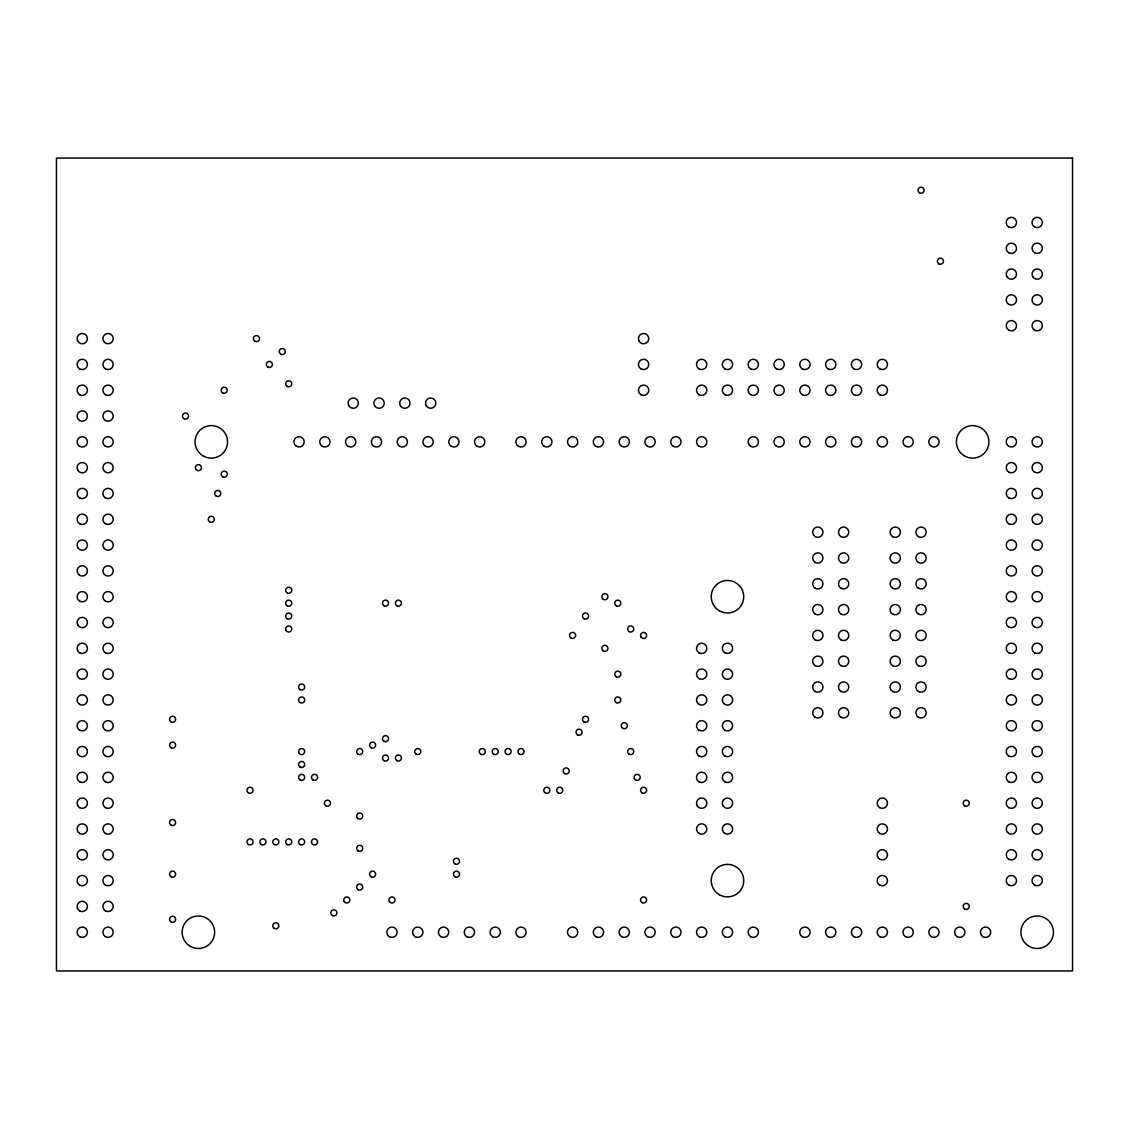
<?xml version="1.0" encoding="UTF-8"?>
<svg xmlns="http://www.w3.org/2000/svg" width="1129" height="1129" viewBox="0 0 1129 1129"><rect width="100%" height="100%" fill="white"/><g stroke="black" fill="none" stroke-linecap="round" stroke-linejoin="round"><path stroke-width="1.5" d="M1072.55 158.06L56.45 158.06L56.45 970.94L1072.55 970.94L1072.55 158.06M203.178 455.933A16.258 16.258 0 0 0 227.564 441.862A16.258 16.258 0 0 0 203.178 427.778A16.258 16.258 0 0 0 203.178 455.933M190.265 946.3A16.258 16.258 0 0 0 214.651 932.229A16.258 16.258 0 0 0 190.265 918.145A16.258 16.258 0 0 0 190.265 946.3M719.356 610.789A16.258 16.258 0 0 0 743.743 596.705A16.258 16.258 0 0 0 719.356 582.635A16.258 16.258 0 0 0 719.356 610.789M719.356 894.69A16.258 16.258 0 0 0 743.743 880.606A16.258 16.258 0 0 0 719.356 866.536A16.258 16.258 0 0 0 719.356 894.69M964.533 455.933A16.258 16.258 0 0 0 988.919 441.862A16.258 16.258 0 0 0 964.533 427.778A16.258 16.258 0 0 0 964.533 455.933M1029.055 946.3A16.258 16.258 0 0 0 1053.442 932.229A16.258 16.258 0 0 0 1029.055 918.145A16.258 16.258 0 0 0 1029.055 946.3M938.876 263.833A3.048 3.048 0 0 0 943.449 261.194A3.048 3.048 0 0 0 938.876 258.555A3.048 3.048 0 0 0 938.876 263.833M919.528 192.861A3.048 3.048 0 0 0 924.101 190.222A3.048 3.048 0 0 0 919.528 187.583A3.048 3.048 0 0 0 919.528 192.861M964.688 909.057A3.048 3.048 0 0 0 969.261 906.418A3.048 3.048 0 0 0 964.688 903.779A3.048 3.048 0 0 0 964.688 909.057M964.688 805.824A3.048 3.048 0 0 0 969.261 803.185A3.048 3.048 0 0 0 964.688 800.546A3.048 3.048 0 0 0 964.688 805.824M383.987 741.301A3.048 3.048 0 0 0 388.559 738.662A3.048 3.048 0 0 0 383.987 736.023A3.048 3.048 0 0 0 383.987 741.301M299.002 753.085A3.048 3.048 0 0 0 304.28 753.085A3.048 3.048 0 0 0 301.641 748.513A3.048 3.048 0 0 0 299.002 753.085M371.088 747.751A3.048 3.048 0 0 0 375.661 745.112A3.048 3.048 0 0 0 371.088 742.473A3.048 3.048 0 0 0 371.088 747.751M300.116 780.012A3.048 3.048 0 0 0 304.689 777.373A3.048 3.048 0 0 0 300.116 774.734A3.048 3.048 0 0 0 300.116 780.012M358.175 754.2A3.048 3.048 0 0 0 362.748 751.561A3.048 3.048 0 0 0 358.175 748.922A3.048 3.048 0 0 0 358.175 754.2M313.015 780.012A3.048 3.048 0 0 0 317.588 777.373A3.048 3.048 0 0 0 313.015 774.734A3.048 3.048 0 0 0 313.015 780.012M287.203 592.894A3.048 3.048 0 0 0 291.776 590.255A3.048 3.048 0 0 0 287.203 587.616A3.048 3.048 0 0 0 287.203 592.894M248.493 844.534A3.048 3.048 0 0 0 253.065 841.895A3.048 3.048 0 0 0 248.493 839.256A3.048 3.048 0 0 0 248.493 844.534M287.203 605.807A3.048 3.048 0 0 0 291.776 603.168A3.048 3.048 0 0 0 287.203 600.529A3.048 3.048 0 0 0 287.203 605.807M261.392 844.534A3.048 3.048 0 0 0 265.964 841.895A3.048 3.048 0 0 0 261.392 839.256A3.048 3.048 0 0 0 261.392 844.534M287.203 618.706A3.048 3.048 0 0 0 291.776 616.067A3.048 3.048 0 0 0 287.203 613.428A3.048 3.048 0 0 0 287.203 618.706M274.305 844.534A3.048 3.048 0 0 0 278.877 841.895A3.048 3.048 0 0 0 274.305 839.256A3.048 3.048 0 0 0 274.305 844.534M286.089 630.49A3.048 3.048 0 0 0 291.367 630.49A3.048 3.048 0 0 0 288.728 625.918A3.048 3.048 0 0 0 286.089 630.49M287.203 844.534A3.048 3.048 0 0 0 291.776 841.895A3.048 3.048 0 0 0 287.203 839.256A3.048 3.048 0 0 0 287.203 844.534M300.116 689.678A3.048 3.048 0 0 0 304.689 687.039A3.048 3.048 0 0 0 300.116 684.4A3.048 3.048 0 0 0 300.116 689.678M254.942 341.254A3.048 3.048 0 0 0 259.515 338.615A3.048 3.048 0 0 0 254.942 335.976A3.048 3.048 0 0 0 254.942 341.254M300.116 702.591A3.048 3.048 0 0 0 304.689 699.952A3.048 3.048 0 0 0 300.116 697.313A3.048 3.048 0 0 0 300.116 702.591M267.855 367.066A3.048 3.048 0 0 0 272.428 364.427A3.048 3.048 0 0 0 267.855 361.788A3.048 3.048 0 0 0 267.855 367.066M171.072 747.751A3.048 3.048 0 0 0 175.644 745.112A3.048 3.048 0 0 0 171.072 742.473A3.048 3.048 0 0 0 171.072 747.751M396.9 760.65A3.048 3.048 0 0 0 401.472 758.011A3.048 3.048 0 0 0 396.9 755.372A3.048 3.048 0 0 0 396.9 760.65M300.116 767.113A3.048 3.048 0 0 0 304.689 764.474A3.048 3.048 0 0 0 300.116 761.835A3.048 3.048 0 0 0 300.116 767.113M383.987 760.65A3.048 3.048 0 0 0 388.559 758.011A3.048 3.048 0 0 0 383.987 755.372A3.048 3.048 0 0 0 383.987 760.65M545.293 792.911A3.048 3.048 0 0 0 549.865 790.272A3.048 3.048 0 0 0 545.293 787.633A3.048 3.048 0 0 0 545.293 792.911M248.493 792.911A3.048 3.048 0 0 0 253.065 790.272A3.048 3.048 0 0 0 248.493 787.633A3.048 3.048 0 0 0 248.493 792.911M416.248 754.2A3.048 3.048 0 0 0 420.821 751.561A3.048 3.048 0 0 0 416.248 748.922A3.048 3.048 0 0 0 416.248 754.2M558.206 792.911A3.048 3.048 0 0 0 562.778 790.272A3.048 3.048 0 0 0 558.206 787.633A3.048 3.048 0 0 0 558.206 792.911M171.072 825.172A3.048 3.048 0 0 0 175.644 822.533A3.048 3.048 0 0 0 171.072 819.894A3.048 3.048 0 0 0 171.072 825.172M325.914 805.824A3.048 3.048 0 0 0 330.487 803.185A3.048 3.048 0 0 0 325.914 800.546A3.048 3.048 0 0 0 325.914 805.824M564.655 773.563A3.048 3.048 0 0 0 569.228 770.924A3.048 3.048 0 0 0 564.655 768.284A3.048 3.048 0 0 0 564.655 773.563M357.06 817.608A3.048 3.048 0 0 0 362.338 817.608A3.048 3.048 0 0 0 359.699 813.035A3.048 3.048 0 0 0 357.06 817.608M519.481 754.2A3.048 3.048 0 0 0 524.054 751.561A3.048 3.048 0 0 0 519.481 748.922A3.048 3.048 0 0 0 519.481 754.2M454.959 876.796A3.048 3.048 0 0 0 459.531 874.156A3.048 3.048 0 0 0 454.959 871.517A3.048 3.048 0 0 0 454.959 876.796M171.072 876.796A3.048 3.048 0 0 0 175.644 874.156A3.048 3.048 0 0 0 171.072 871.517A3.048 3.048 0 0 0 171.072 876.796M506.582 754.2A3.048 3.048 0 0 0 511.155 751.561A3.048 3.048 0 0 0 506.582 748.922A3.048 3.048 0 0 0 506.582 754.2M313.015 844.534A3.048 3.048 0 0 0 317.588 841.895A3.048 3.048 0 0 0 313.015 839.256A3.048 3.048 0 0 0 313.015 844.534M454.959 863.897A3.048 3.048 0 0 0 459.531 861.258A3.048 3.048 0 0 0 454.959 858.619A3.048 3.048 0 0 0 454.959 863.897M274.305 928.419A3.048 3.048 0 0 0 278.877 925.78A3.048 3.048 0 0 0 274.305 923.141A3.048 3.048 0 0 0 274.305 928.419M493.683 754.2A3.048 3.048 0 0 0 498.256 751.561A3.048 3.048 0 0 0 493.683 748.922A3.048 3.048 0 0 0 493.683 754.2M171.072 921.956A3.048 3.048 0 0 0 175.644 919.316A3.048 3.048 0 0 0 171.072 916.677A3.048 3.048 0 0 0 171.072 921.956M480.771 754.2A3.048 3.048 0 0 0 485.343 751.561A3.048 3.048 0 0 0 480.771 748.922A3.048 3.048 0 0 0 480.771 754.2M171.072 721.939A3.048 3.048 0 0 0 175.644 719.3A3.048 3.048 0 0 0 171.072 716.661A3.048 3.048 0 0 0 171.072 721.939M383.987 605.807A3.048 3.048 0 0 0 388.559 603.168A3.048 3.048 0 0 0 383.987 600.529A3.048 3.048 0 0 0 383.987 605.807M280.754 354.167A3.048 3.048 0 0 0 285.327 351.528A3.048 3.048 0 0 0 280.754 348.889A3.048 3.048 0 0 0 280.754 354.167M396.9 605.807A3.048 3.048 0 0 0 401.472 603.168A3.048 3.048 0 0 0 396.9 600.529A3.048 3.048 0 0 0 396.9 605.807M287.203 386.428A3.048 3.048 0 0 0 291.776 383.789A3.048 3.048 0 0 0 287.203 381.15A3.048 3.048 0 0 0 287.203 386.428M300.116 844.534A3.048 3.048 0 0 0 304.689 841.895A3.048 3.048 0 0 0 300.116 839.256A3.048 3.048 0 0 0 300.116 844.534M222.681 392.878A3.048 3.048 0 0 0 227.254 390.239A3.048 3.048 0 0 0 222.681 387.6A3.048 3.048 0 0 0 222.681 392.878M332.378 915.506A3.048 3.048 0 0 0 336.95 912.867A3.048 3.048 0 0 0 332.378 910.228A3.048 3.048 0 0 0 332.378 915.506M183.971 418.69A3.048 3.048 0 0 0 188.543 416.051A3.048 3.048 0 0 0 183.971 413.412A3.048 3.048 0 0 0 183.971 418.69M358.175 850.984A3.048 3.048 0 0 0 362.748 848.345A3.048 3.048 0 0 0 358.175 845.706A3.048 3.048 0 0 0 358.175 850.984M222.681 476.763A3.048 3.048 0 0 0 227.254 474.124A3.048 3.048 0 0 0 222.681 471.485A3.048 3.048 0 0 0 222.681 476.763M344.162 901.492A3.048 3.048 0 0 0 349.44 901.492A3.048 3.048 0 0 0 346.801 896.92A3.048 3.048 0 0 0 344.162 901.492M195.754 469.184A3.048 3.048 0 0 0 201.033 469.184A3.048 3.048 0 0 0 198.394 464.612A3.048 3.048 0 0 0 195.754 469.184M371.088 876.796A3.048 3.048 0 0 0 375.661 874.156A3.048 3.048 0 0 0 371.088 871.517A3.048 3.048 0 0 0 371.088 876.796M216.232 496.111A3.048 3.048 0 0 0 220.804 493.472A3.048 3.048 0 0 0 216.232 490.833A3.048 3.048 0 0 0 216.232 496.111M358.175 889.694A3.048 3.048 0 0 0 362.748 887.055A3.048 3.048 0 0 0 358.175 884.416A3.048 3.048 0 0 0 358.175 889.694M209.782 521.923A3.048 3.048 0 0 0 214.355 519.284A3.048 3.048 0 0 0 209.782 516.645A3.048 3.048 0 0 0 209.782 521.923M389.322 901.492A3.048 3.048 0 0 0 394.6 901.492A3.048 3.048 0 0 0 391.961 896.92A3.048 3.048 0 0 0 389.322 901.492M642.076 902.607A3.048 3.048 0 0 0 646.649 899.968A3.048 3.048 0 0 0 642.076 897.329A3.048 3.048 0 0 0 642.076 902.607M577.554 734.852A3.048 3.048 0 0 0 582.127 732.213A3.048 3.048 0 0 0 577.554 729.574A3.048 3.048 0 0 0 577.554 734.852M642.076 792.911A3.048 3.048 0 0 0 646.649 790.272A3.048 3.048 0 0 0 642.076 787.633A3.048 3.048 0 0 0 642.076 792.911M584.003 721.939A3.048 3.048 0 0 0 588.576 719.3A3.048 3.048 0 0 0 584.003 716.661A3.048 3.048 0 0 0 584.003 721.939M640.962 636.954A3.048 3.048 0 0 0 646.24 636.954A3.048 3.048 0 0 0 643.601 632.381A3.048 3.048 0 0 0 640.962 636.954M635.627 780.012A3.048 3.048 0 0 0 640.199 777.373A3.048 3.048 0 0 0 635.627 774.734A3.048 3.048 0 0 0 635.627 780.012M629.178 631.605A3.048 3.048 0 0 0 633.75 628.966A3.048 3.048 0 0 0 629.178 626.327A3.048 3.048 0 0 0 629.178 631.605M629.178 754.2A3.048 3.048 0 0 0 633.75 751.561A3.048 3.048 0 0 0 629.178 748.922A3.048 3.048 0 0 0 629.178 754.2M622.728 728.388A3.048 3.048 0 0 0 627.301 725.749A3.048 3.048 0 0 0 622.728 723.11A3.048 3.048 0 0 0 622.728 728.388M571.105 638.068A3.048 3.048 0 0 0 575.677 635.429A3.048 3.048 0 0 0 571.105 632.79A3.048 3.048 0 0 0 571.105 638.068M616.265 702.591A3.048 3.048 0 0 0 620.837 699.952A3.048 3.048 0 0 0 616.265 697.313A3.048 3.048 0 0 0 616.265 702.591M584.003 618.706A3.048 3.048 0 0 0 588.576 616.067A3.048 3.048 0 0 0 584.003 613.428A3.048 3.048 0 0 0 584.003 618.706M616.265 605.807A3.048 3.048 0 0 0 620.837 603.168A3.048 3.048 0 0 0 616.265 600.529A3.048 3.048 0 0 0 616.265 605.807M616.265 676.779A3.048 3.048 0 0 0 620.837 674.14A3.048 3.048 0 0 0 616.265 671.501A3.048 3.048 0 0 0 616.265 676.779M603.366 650.967A3.048 3.048 0 0 0 607.938 648.328A3.048 3.048 0 0 0 603.366 645.689A3.048 3.048 0 0 0 603.366 650.967M603.366 599.344A3.048 3.048 0 0 0 607.938 596.705A3.048 3.048 0 0 0 603.366 594.066A3.048 3.048 0 0 0 603.366 599.344M641.018 394.713A5.165 5.165 0 0 0 648.766 390.239A5.165 5.165 0 0 0 641.018 385.765A5.165 5.165 0 0 0 641.018 394.713M641.018 368.901A5.165 5.165 0 0 0 648.766 364.427A5.165 5.165 0 0 0 641.018 359.953A5.165 5.165 0 0 0 641.018 368.901M639.127 341.198A5.165 5.165 0 0 0 648.074 341.198A5.165 5.165 0 0 0 643.601 333.464A5.165 5.165 0 0 0 639.127 341.198M77.788 754.144A5.165 5.165 0 0 0 86.735 754.144A5.165 5.165 0 0 0 82.262 746.396A5.165 5.165 0 0 0 77.788 754.144M105.491 756.035A5.165 5.165 0 0 0 113.225 751.561A5.165 5.165 0 0 0 105.491 747.088A5.165 5.165 0 0 0 105.491 756.035M79.679 781.847A5.165 5.165 0 0 0 87.427 777.373A5.165 5.165 0 0 0 79.679 772.899A5.165 5.165 0 0 0 79.679 781.847M105.491 781.847A5.165 5.165 0 0 0 113.225 777.373A5.165 5.165 0 0 0 105.491 772.899A5.165 5.165 0 0 0 105.491 781.847M79.679 807.658A5.165 5.165 0 0 0 87.427 803.185A5.165 5.165 0 0 0 79.679 798.711A5.165 5.165 0 0 0 79.679 807.658M105.491 807.658A5.165 5.165 0 0 0 113.225 803.185A5.165 5.165 0 0 0 105.491 798.711A5.165 5.165 0 0 0 105.491 807.658M79.679 833.456A5.165 5.165 0 0 0 87.427 828.996A5.165 5.165 0 0 0 79.679 824.523A5.165 5.165 0 0 0 79.679 833.456M105.491 833.456A5.165 5.165 0 0 0 113.225 828.996A5.165 5.165 0 0 0 105.491 824.523A5.165 5.165 0 0 0 105.491 833.456M79.679 859.268A5.165 5.165 0 0 0 87.427 854.794A5.165 5.165 0 0 0 79.679 850.335A5.165 5.165 0 0 0 79.679 859.268M105.491 859.268A5.165 5.165 0 0 0 113.225 854.794A5.165 5.165 0 0 0 105.491 850.335A5.165 5.165 0 0 0 105.491 859.268M79.679 885.08A5.165 5.165 0 0 0 87.427 880.606A5.165 5.165 0 0 0 79.679 876.132A5.165 5.165 0 0 0 79.679 885.08M105.491 885.08A5.165 5.165 0 0 0 113.225 880.606A5.165 5.165 0 0 0 105.491 876.132A5.165 5.165 0 0 0 105.491 885.08M79.679 910.891A5.165 5.165 0 0 0 87.427 906.418A5.165 5.165 0 0 0 79.679 901.944A5.165 5.165 0 0 0 79.679 910.891M105.491 910.891A5.165 5.165 0 0 0 113.225 906.418A5.165 5.165 0 0 0 105.491 901.944A5.165 5.165 0 0 0 105.491 910.891M79.679 936.703A5.165 5.165 0 0 0 87.427 932.229A5.165 5.165 0 0 0 79.679 927.756A5.165 5.165 0 0 0 79.679 936.703M105.491 936.703A5.165 5.165 0 0 0 113.225 932.229A5.165 5.165 0 0 0 105.491 927.756A5.165 5.165 0 0 0 105.491 936.703M77.788 547.678A5.165 5.165 0 0 0 86.735 547.678A5.165 5.165 0 0 0 82.262 539.93A5.165 5.165 0 0 0 77.788 547.678M103.6 547.678A5.165 5.165 0 0 0 112.533 547.678A5.165 5.165 0 0 0 108.074 539.93A5.165 5.165 0 0 0 103.6 547.678M79.679 575.367A5.165 5.165 0 0 0 87.427 570.907A5.165 5.165 0 0 0 79.679 566.433A5.165 5.165 0 0 0 79.679 575.367M105.491 575.367A5.165 5.165 0 0 0 113.225 570.907A5.165 5.165 0 0 0 105.491 566.433A5.165 5.165 0 0 0 105.491 575.367M79.679 601.178A5.165 5.165 0 0 0 87.427 596.705A5.165 5.165 0 0 0 79.679 592.245A5.165 5.165 0 0 0 79.679 601.178M105.491 601.178A5.165 5.165 0 0 0 113.225 596.705A5.165 5.165 0 0 0 105.491 592.245A5.165 5.165 0 0 0 105.491 601.178M77.788 625.099A5.165 5.165 0 0 0 86.735 625.099A5.165 5.165 0 0 0 82.262 617.351A5.165 5.165 0 0 0 77.788 625.099M103.6 625.099A5.165 5.165 0 0 0 112.533 625.099A5.165 5.165 0 0 0 108.074 617.351A5.165 5.165 0 0 0 103.6 625.099M79.679 652.802A5.165 5.165 0 0 0 87.427 648.328A5.165 5.165 0 0 0 79.679 643.855A5.165 5.165 0 0 0 79.679 652.802M105.491 652.802A5.165 5.165 0 0 0 113.225 648.328A5.165 5.165 0 0 0 105.491 643.855A5.165 5.165 0 0 0 105.491 652.802M79.679 678.614A5.165 5.165 0 0 0 87.427 674.14A5.165 5.165 0 0 0 79.679 669.666A5.165 5.165 0 0 0 79.679 678.614M105.491 678.614A5.165 5.165 0 0 0 113.225 674.14A5.165 5.165 0 0 0 105.491 669.666A5.165 5.165 0 0 0 105.491 678.614M79.679 704.411A5.165 5.165 0 0 0 87.427 699.952A5.165 5.165 0 0 0 79.679 695.478A5.165 5.165 0 0 0 79.679 704.411M105.491 704.411A5.165 5.165 0 0 0 113.225 699.952A5.165 5.165 0 0 0 105.491 695.478A5.165 5.165 0 0 0 105.491 704.411M79.679 730.223A5.165 5.165 0 0 0 87.427 725.749A5.165 5.165 0 0 0 79.679 721.29A5.165 5.165 0 0 0 79.679 730.223M105.491 730.223A5.165 5.165 0 0 0 113.225 725.749A5.165 5.165 0 0 0 105.491 721.29A5.165 5.165 0 0 0 105.491 730.223M77.788 341.198A5.165 5.165 0 0 0 86.735 341.198A5.165 5.165 0 0 0 82.262 333.464A5.165 5.165 0 0 0 77.788 341.198M103.6 341.198A5.165 5.165 0 0 0 112.533 341.198A5.165 5.165 0 0 0 108.074 333.464A5.165 5.165 0 0 0 103.6 341.198M79.679 368.901A5.165 5.165 0 0 0 87.427 364.427A5.165 5.165 0 0 0 79.679 359.953A5.165 5.165 0 0 0 79.679 368.901M105.491 368.901A5.165 5.165 0 0 0 113.225 364.427A5.165 5.165 0 0 0 105.491 359.953A5.165 5.165 0 0 0 105.491 368.901M79.679 394.713A5.165 5.165 0 0 0 87.427 390.239A5.165 5.165 0 0 0 79.679 385.765A5.165 5.165 0 0 0 79.679 394.713M105.491 394.713A5.165 5.165 0 0 0 113.225 390.239A5.165 5.165 0 0 0 105.491 385.765A5.165 5.165 0 0 0 105.491 394.713M79.679 420.524A5.165 5.165 0 0 0 87.427 416.051A5.165 5.165 0 0 0 79.679 411.577A5.165 5.165 0 0 0 79.679 420.524M105.491 420.524A5.165 5.165 0 0 0 113.225 416.051A5.165 5.165 0 0 0 105.491 411.577A5.165 5.165 0 0 0 105.491 420.524M79.679 446.322A5.165 5.165 0 0 0 87.427 441.862A5.165 5.165 0 0 0 79.679 437.389A5.165 5.165 0 0 0 79.679 446.322M105.491 446.322A5.165 5.165 0 0 0 113.225 441.862A5.165 5.165 0 0 0 105.491 437.389A5.165 5.165 0 0 0 105.491 446.322M77.788 470.243A5.165 5.165 0 0 0 86.735 470.243A5.165 5.165 0 0 0 82.262 462.509A5.165 5.165 0 0 0 77.788 470.243M103.6 470.243A5.165 5.165 0 0 0 112.533 470.243A5.165 5.165 0 0 0 108.074 462.509A5.165 5.165 0 0 0 103.6 470.243M79.679 497.945A5.165 5.165 0 0 0 87.427 493.472A5.165 5.165 0 0 0 79.679 488.998A5.165 5.165 0 0 0 79.679 497.945M105.491 497.945A5.165 5.165 0 0 0 113.225 493.472A5.165 5.165 0 0 0 105.491 488.998A5.165 5.165 0 0 0 105.491 497.945M79.679 523.757A5.165 5.165 0 0 0 87.427 519.284A5.165 5.165 0 0 0 79.679 514.81A5.165 5.165 0 0 0 79.679 523.757M105.491 523.757A5.165 5.165 0 0 0 113.225 519.284A5.165 5.165 0 0 0 105.491 514.81A5.165 5.165 0 0 0 105.491 523.757M724.903 833.456A5.165 5.165 0 0 0 732.65 828.996A5.165 5.165 0 0 0 724.903 824.523A5.165 5.165 0 0 0 724.903 833.456M699.091 833.456A5.165 5.165 0 0 0 706.839 828.996A5.165 5.165 0 0 0 699.091 824.523A5.165 5.165 0 0 0 699.091 833.456M723.012 805.767A5.165 5.165 0 0 0 731.959 805.767A5.165 5.165 0 0 0 727.485 798.02A5.165 5.165 0 0 0 723.012 805.767M697.2 805.767A5.165 5.165 0 0 0 706.147 805.767A5.165 5.165 0 0 0 701.673 798.02A5.165 5.165 0 0 0 697.2 805.767M724.903 781.847A5.165 5.165 0 0 0 732.65 777.373A5.165 5.165 0 0 0 724.903 772.899A5.165 5.165 0 0 0 724.903 781.847M699.091 781.847A5.165 5.165 0 0 0 706.839 777.373A5.165 5.165 0 0 0 699.091 772.899A5.165 5.165 0 0 0 699.091 781.847M724.903 756.035A5.165 5.165 0 0 0 732.65 751.561A5.165 5.165 0 0 0 724.903 747.088A5.165 5.165 0 0 0 724.903 756.035M699.091 756.035A5.165 5.165 0 0 0 706.839 751.561A5.165 5.165 0 0 0 699.091 747.088A5.165 5.165 0 0 0 699.091 756.035M724.903 730.223A5.165 5.165 0 0 0 732.65 725.749A5.165 5.165 0 0 0 724.903 721.29A5.165 5.165 0 0 0 724.903 730.223M699.091 730.223A5.165 5.165 0 0 0 706.839 725.749A5.165 5.165 0 0 0 699.091 721.29A5.165 5.165 0 0 0 699.091 730.223M724.903 704.411A5.165 5.165 0 0 0 732.65 699.952A5.165 5.165 0 0 0 724.903 695.478A5.165 5.165 0 0 0 724.903 704.411M699.091 704.411A5.165 5.165 0 0 0 706.839 699.952A5.165 5.165 0 0 0 699.091 695.478A5.165 5.165 0 0 0 699.091 704.411M724.903 678.614A5.165 5.165 0 0 0 732.65 674.14A5.165 5.165 0 0 0 724.903 669.666A5.165 5.165 0 0 0 724.903 678.614M699.091 678.614A5.165 5.165 0 0 0 706.839 674.14A5.165 5.165 0 0 0 699.091 669.666A5.165 5.165 0 0 0 699.091 678.614M724.903 652.802A5.165 5.165 0 0 0 732.65 648.328A5.165 5.165 0 0 0 724.903 643.855A5.165 5.165 0 0 0 724.903 652.802M699.091 652.802A5.165 5.165 0 0 0 706.839 648.328A5.165 5.165 0 0 0 699.091 643.855A5.165 5.165 0 0 0 699.091 652.802M1008.804 226.957A5.165 5.165 0 0 0 1016.537 222.484A5.165 5.165 0 0 0 1008.804 218.01A5.165 5.165 0 0 0 1008.804 226.957M1034.616 226.957A5.165 5.165 0 0 0 1042.349 222.484A5.165 5.165 0 0 0 1034.616 218.01A5.165 5.165 0 0 0 1034.616 226.957M1008.804 252.755A5.165 5.165 0 0 0 1016.537 248.295A5.165 5.165 0 0 0 1008.804 243.822A5.165 5.165 0 0 0 1008.804 252.755M1034.616 252.755A5.165 5.165 0 0 0 1042.349 248.295A5.165 5.165 0 0 0 1034.616 243.822A5.165 5.165 0 0 0 1034.616 252.755M1006.913 276.676A5.165 5.165 0 0 0 1015.846 276.676A5.165 5.165 0 0 0 1011.386 268.942A5.165 5.165 0 0 0 1006.913 276.676M1032.725 276.676A5.165 5.165 0 0 0 1041.658 276.676A5.165 5.165 0 0 0 1037.184 268.942A5.165 5.165 0 0 0 1032.725 276.676M1008.804 304.378A5.165 5.165 0 0 0 1016.537 299.905A5.165 5.165 0 0 0 1008.804 295.431A5.165 5.165 0 0 0 1008.804 304.378M1034.616 304.378A5.165 5.165 0 0 0 1042.349 299.905A5.165 5.165 0 0 0 1034.616 295.431A5.165 5.165 0 0 0 1034.616 304.378M1008.804 330.19A5.165 5.165 0 0 0 1016.537 325.716A5.165 5.165 0 0 0 1008.804 321.243A5.165 5.165 0 0 0 1008.804 330.19M1034.616 330.19A5.165 5.165 0 0 0 1042.349 325.716A5.165 5.165 0 0 0 1034.616 321.243A5.165 5.165 0 0 0 1034.616 330.19M815.237 536.656A5.165 5.165 0 0 0 822.97 532.182A5.165 5.165 0 0 0 815.237 527.723A5.165 5.165 0 0 0 815.237 536.656M841.049 536.656A5.165 5.165 0 0 0 848.782 532.182A5.165 5.165 0 0 0 841.049 527.723A5.165 5.165 0 0 0 841.049 536.656M815.237 562.468A5.165 5.165 0 0 0 822.97 557.994A5.165 5.165 0 0 0 815.237 553.52A5.165 5.165 0 0 0 815.237 562.468M841.049 562.468A5.165 5.165 0 0 0 848.782 557.994A5.165 5.165 0 0 0 841.049 553.52A5.165 5.165 0 0 0 841.049 562.468M815.237 588.28A5.165 5.165 0 0 0 822.97 583.806A5.165 5.165 0 0 0 815.237 579.332A5.165 5.165 0 0 0 815.237 588.28M841.049 588.28A5.165 5.165 0 0 0 848.782 583.806A5.165 5.165 0 0 0 841.049 579.332A5.165 5.165 0 0 0 841.049 588.28M815.237 614.091A5.165 5.165 0 0 0 822.97 609.618A5.165 5.165 0 0 0 815.237 605.144A5.165 5.165 0 0 0 815.237 614.091M841.049 614.091A5.165 5.165 0 0 0 848.782 609.618A5.165 5.165 0 0 0 841.049 605.144A5.165 5.165 0 0 0 841.049 614.091M815.237 639.889A5.165 5.165 0 0 0 822.97 635.429A5.165 5.165 0 0 0 815.237 630.956A5.165 5.165 0 0 0 815.237 639.889M841.049 639.889A5.165 5.165 0 0 0 848.782 635.429A5.165 5.165 0 0 0 841.049 630.956A5.165 5.165 0 0 0 841.049 639.889M815.237 665.701A5.165 5.165 0 0 0 822.97 661.227A5.165 5.165 0 0 0 815.237 656.768A5.165 5.165 0 0 0 815.237 665.701M841.049 665.701A5.165 5.165 0 0 0 848.782 661.227A5.165 5.165 0 0 0 841.049 656.768A5.165 5.165 0 0 0 841.049 665.701M815.237 691.512A5.165 5.165 0 0 0 822.97 687.039A5.165 5.165 0 0 0 815.237 682.565A5.165 5.165 0 0 0 815.237 691.512M841.049 691.512A5.165 5.165 0 0 0 848.782 687.039A5.165 5.165 0 0 0 841.049 682.565A5.165 5.165 0 0 0 841.049 691.512M815.237 717.324A5.165 5.165 0 0 0 822.97 712.851A5.165 5.165 0 0 0 815.237 708.377A5.165 5.165 0 0 0 815.237 717.324M841.049 717.324A5.165 5.165 0 0 0 848.782 712.851A5.165 5.165 0 0 0 841.049 708.377A5.165 5.165 0 0 0 841.049 717.324M892.658 536.656A5.165 5.165 0 0 0 900.406 532.182A5.165 5.165 0 0 0 892.658 527.723A5.165 5.165 0 0 0 892.658 536.656M918.47 536.656A5.165 5.165 0 0 0 926.217 532.182A5.165 5.165 0 0 0 918.47 527.723A5.165 5.165 0 0 0 918.47 536.656M892.658 562.468A5.165 5.165 0 0 0 900.406 557.994A5.165 5.165 0 0 0 892.658 553.52A5.165 5.165 0 0 0 892.658 562.468M918.47 562.468A5.165 5.165 0 0 0 926.217 557.994A5.165 5.165 0 0 0 918.47 553.52A5.165 5.165 0 0 0 918.47 562.468M892.658 588.28A5.165 5.165 0 0 0 900.406 583.806A5.165 5.165 0 0 0 892.658 579.332A5.165 5.165 0 0 0 892.658 588.28M918.47 588.28A5.165 5.165 0 0 0 926.217 583.806A5.165 5.165 0 0 0 918.47 579.332A5.165 5.165 0 0 0 918.47 588.28M892.658 614.091A5.165 5.165 0 0 0 900.406 609.618A5.165 5.165 0 0 0 892.658 605.144A5.165 5.165 0 0 0 892.658 614.091M918.47 614.091A5.165 5.165 0 0 0 926.217 609.618A5.165 5.165 0 0 0 918.47 605.144A5.165 5.165 0 0 0 918.47 614.091M892.658 639.889A5.165 5.165 0 0 0 900.406 635.429A5.165 5.165 0 0 0 892.658 630.956A5.165 5.165 0 0 0 892.658 639.889M918.47 639.889A5.165 5.165 0 0 0 926.217 635.429A5.165 5.165 0 0 0 918.47 630.956A5.165 5.165 0 0 0 918.47 639.889M892.658 665.701A5.165 5.165 0 0 0 900.406 661.227A5.165 5.165 0 0 0 892.658 656.768A5.165 5.165 0 0 0 892.658 665.701M918.47 665.701A5.165 5.165 0 0 0 926.217 661.227A5.165 5.165 0 0 0 918.47 656.768A5.165 5.165 0 0 0 918.47 665.701M892.658 691.512A5.165 5.165 0 0 0 900.406 687.039A5.165 5.165 0 0 0 892.658 682.565A5.165 5.165 0 0 0 892.658 691.512M918.47 691.512A5.165 5.165 0 0 0 926.217 687.039A5.165 5.165 0 0 0 918.47 682.565A5.165 5.165 0 0 0 918.47 691.512M892.658 717.324A5.165 5.165 0 0 0 900.406 712.851A5.165 5.165 0 0 0 892.658 708.377A5.165 5.165 0 0 0 892.658 717.324M918.47 717.324A5.165 5.165 0 0 0 926.217 712.851A5.165 5.165 0 0 0 918.47 708.377A5.165 5.165 0 0 0 918.47 717.324M699.091 394.713A5.165 5.165 0 0 0 706.839 390.239A5.165 5.165 0 0 0 699.091 385.765A5.165 5.165 0 0 0 699.091 394.713M699.091 368.901A5.165 5.165 0 0 0 706.839 364.427A5.165 5.165 0 0 0 699.091 359.953A5.165 5.165 0 0 0 699.091 368.901M724.903 394.713A5.165 5.165 0 0 0 732.65 390.239A5.165 5.165 0 0 0 724.903 385.765A5.165 5.165 0 0 0 724.903 394.713M724.903 368.901A5.165 5.165 0 0 0 732.65 364.427A5.165 5.165 0 0 0 724.903 359.953A5.165 5.165 0 0 0 724.903 368.901M750.714 394.713A5.165 5.165 0 0 0 758.448 390.239A5.165 5.165 0 0 0 750.714 385.765A5.165 5.165 0 0 0 750.714 394.713M750.714 368.901A5.165 5.165 0 0 0 758.448 364.427A5.165 5.165 0 0 0 750.714 359.953A5.165 5.165 0 0 0 750.714 368.901M776.526 394.713A5.165 5.165 0 0 0 784.26 390.239A5.165 5.165 0 0 0 776.526 385.765A5.165 5.165 0 0 0 776.526 394.713M776.526 368.901A5.165 5.165 0 0 0 784.26 364.427A5.165 5.165 0 0 0 776.526 359.953A5.165 5.165 0 0 0 776.526 368.901M802.324 394.713A5.165 5.165 0 0 0 810.072 390.239A5.165 5.165 0 0 0 802.324 385.765A5.165 5.165 0 0 0 802.324 394.713M802.324 368.901A5.165 5.165 0 0 0 810.072 364.427A5.165 5.165 0 0 0 802.324 359.953A5.165 5.165 0 0 0 802.324 368.901M828.136 394.713A5.165 5.165 0 0 0 835.883 390.239A5.165 5.165 0 0 0 828.136 385.765A5.165 5.165 0 0 0 828.136 394.713M828.136 368.901A5.165 5.165 0 0 0 835.883 364.427A5.165 5.165 0 0 0 828.136 359.953A5.165 5.165 0 0 0 828.136 368.901M853.947 394.713A5.165 5.165 0 0 0 861.695 390.239A5.165 5.165 0 0 0 853.947 385.765A5.165 5.165 0 0 0 853.947 394.713M853.947 368.901A5.165 5.165 0 0 0 861.695 364.427A5.165 5.165 0 0 0 853.947 359.953A5.165 5.165 0 0 0 853.947 368.901M879.759 394.713A5.165 5.165 0 0 0 887.493 390.239A5.165 5.165 0 0 0 879.759 385.765A5.165 5.165 0 0 0 879.759 394.713M879.759 368.901A5.165 5.165 0 0 0 887.493 364.427A5.165 5.165 0 0 0 879.759 359.953A5.165 5.165 0 0 0 879.759 368.901M879.759 885.08A5.165 5.165 0 0 0 887.493 880.606A5.165 5.165 0 0 0 879.759 876.132A5.165 5.165 0 0 0 879.759 885.08M879.759 859.268A5.165 5.165 0 0 0 887.493 854.794A5.165 5.165 0 0 0 879.759 850.335A5.165 5.165 0 0 0 879.759 859.268M879.759 807.658A5.165 5.165 0 0 0 887.493 803.185A5.165 5.165 0 0 0 879.759 798.711A5.165 5.165 0 0 0 879.759 807.658M879.759 833.456A5.165 5.165 0 0 0 887.493 828.996A5.165 5.165 0 0 0 879.759 824.523A5.165 5.165 0 0 0 879.759 833.456M348.776 405.72A5.165 5.165 0 0 0 357.724 405.72A5.165 5.165 0 0 0 353.25 397.987A5.165 5.165 0 0 0 348.776 405.72M426.212 405.72A5.165 5.165 0 0 0 435.145 405.72A5.165 5.165 0 0 0 430.685 397.987A5.165 5.165 0 0 0 426.212 405.72M400.4 405.72A5.165 5.165 0 0 0 409.347 405.72A5.165 5.165 0 0 0 404.874 397.987A5.165 5.165 0 0 0 400.4 405.72M374.588 405.72A5.165 5.165 0 0 0 383.535 405.72A5.165 5.165 0 0 0 379.062 397.987A5.165 5.165 0 0 0 374.588 405.72M699.091 446.322A5.165 5.165 0 0 0 706.839 441.862A5.165 5.165 0 0 0 699.091 437.389A5.165 5.165 0 0 0 699.091 446.322M673.279 446.322A5.165 5.165 0 0 0 681.027 441.862A5.165 5.165 0 0 0 673.279 437.389A5.165 5.165 0 0 0 673.279 446.322M647.481 446.322A5.165 5.165 0 0 0 655.215 441.862A5.165 5.165 0 0 0 647.481 437.389A5.165 5.165 0 0 0 647.481 446.322M621.67 446.322A5.165 5.165 0 0 0 629.403 441.862A5.165 5.165 0 0 0 621.67 437.389A5.165 5.165 0 0 0 621.67 446.322M415.19 936.703A5.165 5.165 0 0 0 422.938 932.229A5.165 5.165 0 0 0 415.19 927.756A5.165 5.165 0 0 0 415.19 936.703M595.858 446.322A5.165 5.165 0 0 0 603.606 441.862A5.165 5.165 0 0 0 595.858 437.389A5.165 5.165 0 0 0 595.858 446.322M570.046 446.322A5.165 5.165 0 0 0 577.794 441.862A5.165 5.165 0 0 0 570.046 437.389A5.165 5.165 0 0 0 570.046 446.322M441.002 936.703A5.165 5.165 0 0 0 448.749 932.229A5.165 5.165 0 0 0 441.002 927.756A5.165 5.165 0 0 0 441.002 936.703M1008.804 446.322A5.165 5.165 0 0 0 1016.537 441.862A5.165 5.165 0 0 0 1008.804 437.389A5.165 5.165 0 0 0 1008.804 446.322M1034.616 446.322A5.165 5.165 0 0 0 1042.349 441.862A5.165 5.165 0 0 0 1034.616 437.389A5.165 5.165 0 0 0 1034.616 446.322M544.234 446.322A5.165 5.165 0 0 0 551.982 441.862A5.165 5.165 0 0 0 544.234 437.389A5.165 5.165 0 0 0 544.234 446.322M518.437 446.322A5.165 5.165 0 0 0 526.17 441.862A5.165 5.165 0 0 0 518.437 437.389A5.165 5.165 0 0 0 518.437 446.322M477.13 446.322A5.165 5.165 0 0 0 484.877 441.862A5.165 5.165 0 0 0 477.13 437.389A5.165 5.165 0 0 0 477.13 446.322M451.332 446.322A5.165 5.165 0 0 0 459.066 441.862A5.165 5.165 0 0 0 451.332 437.389A5.165 5.165 0 0 0 451.332 446.322M425.52 446.322A5.165 5.165 0 0 0 433.254 441.862A5.165 5.165 0 0 0 425.52 437.389A5.165 5.165 0 0 0 425.52 446.322M399.708 446.322A5.165 5.165 0 0 0 407.456 441.862A5.165 5.165 0 0 0 399.708 437.389A5.165 5.165 0 0 0 399.708 446.322M373.897 446.322A5.165 5.165 0 0 0 381.644 441.862A5.165 5.165 0 0 0 373.897 437.389A5.165 5.165 0 0 0 373.897 446.322M348.085 446.322A5.165 5.165 0 0 0 355.833 441.862A5.165 5.165 0 0 0 348.085 437.389A5.165 5.165 0 0 0 348.085 446.322M750.714 446.322A5.165 5.165 0 0 0 758.448 441.862A5.165 5.165 0 0 0 750.714 437.389A5.165 5.165 0 0 0 750.714 446.322M776.526 446.322A5.165 5.165 0 0 0 784.26 441.862A5.165 5.165 0 0 0 776.526 437.389A5.165 5.165 0 0 0 776.526 446.322M802.324 446.322A5.165 5.165 0 0 0 810.072 441.862A5.165 5.165 0 0 0 802.324 437.389A5.165 5.165 0 0 0 802.324 446.322M828.136 446.322A5.165 5.165 0 0 0 835.883 441.862A5.165 5.165 0 0 0 828.136 437.389A5.165 5.165 0 0 0 828.136 446.322M853.947 446.322A5.165 5.165 0 0 0 861.695 441.862A5.165 5.165 0 0 0 853.947 437.389A5.165 5.165 0 0 0 853.947 446.322M879.759 446.322A5.165 5.165 0 0 0 887.493 441.862A5.165 5.165 0 0 0 879.759 437.389A5.165 5.165 0 0 0 879.759 446.322M905.571 446.322A5.165 5.165 0 0 0 913.305 441.862A5.165 5.165 0 0 0 905.571 437.389A5.165 5.165 0 0 0 905.571 446.322M931.369 446.322A5.165 5.165 0 0 0 939.116 441.862A5.165 5.165 0 0 0 931.369 437.389A5.165 5.165 0 0 0 931.369 446.322M1008.804 472.134A5.165 5.165 0 0 0 1016.537 467.66A5.165 5.165 0 0 0 1008.804 463.2A5.165 5.165 0 0 0 1008.804 472.134M1034.616 472.134A5.165 5.165 0 0 0 1042.349 467.66A5.165 5.165 0 0 0 1034.616 463.2A5.165 5.165 0 0 0 1034.616 472.134M1008.804 497.945A5.165 5.165 0 0 0 1016.537 493.472A5.165 5.165 0 0 0 1008.804 488.998A5.165 5.165 0 0 0 1008.804 497.945M1034.616 497.945A5.165 5.165 0 0 0 1042.349 493.472A5.165 5.165 0 0 0 1034.616 488.998A5.165 5.165 0 0 0 1034.616 497.945M1008.804 523.757A5.165 5.165 0 0 0 1016.537 519.284A5.165 5.165 0 0 0 1008.804 514.81A5.165 5.165 0 0 0 1008.804 523.757M1032.725 521.866A5.165 5.165 0 0 0 1041.658 521.866A5.165 5.165 0 0 0 1037.184 514.118A5.165 5.165 0 0 0 1032.725 521.866M1008.804 549.569A5.165 5.165 0 0 0 1016.537 545.095A5.165 5.165 0 0 0 1008.804 540.622A5.165 5.165 0 0 0 1008.804 549.569M1034.616 549.569A5.165 5.165 0 0 0 1042.349 545.095A5.165 5.165 0 0 0 1034.616 540.622A5.165 5.165 0 0 0 1034.616 549.569M1008.804 575.367A5.165 5.165 0 0 0 1016.537 570.907A5.165 5.165 0 0 0 1008.804 566.433A5.165 5.165 0 0 0 1008.804 575.367M1034.616 575.367A5.165 5.165 0 0 0 1042.349 570.907A5.165 5.165 0 0 0 1034.616 566.433A5.165 5.165 0 0 0 1034.616 575.367M1008.804 601.178A5.165 5.165 0 0 0 1016.537 596.705A5.165 5.165 0 0 0 1008.804 592.245A5.165 5.165 0 0 0 1008.804 601.178M1034.616 601.178A5.165 5.165 0 0 0 1042.349 596.705A5.165 5.165 0 0 0 1034.616 592.245A5.165 5.165 0 0 0 1034.616 601.178M1008.804 626.99A5.165 5.165 0 0 0 1016.537 622.516A5.165 5.165 0 0 0 1008.804 618.043A5.165 5.165 0 0 0 1008.804 626.99M1034.616 626.99A5.165 5.165 0 0 0 1042.349 622.516A5.165 5.165 0 0 0 1034.616 618.043A5.165 5.165 0 0 0 1034.616 626.99M1008.804 652.802A5.165 5.165 0 0 0 1016.537 648.328A5.165 5.165 0 0 0 1008.804 643.855A5.165 5.165 0 0 0 1008.804 652.802M1034.616 652.802A5.165 5.165 0 0 0 1042.349 648.328A5.165 5.165 0 0 0 1034.616 643.855A5.165 5.165 0 0 0 1034.616 652.802M1008.804 678.614A5.165 5.165 0 0 0 1016.537 674.14A5.165 5.165 0 0 0 1008.804 669.666A5.165 5.165 0 0 0 1008.804 678.614M1034.616 678.614A5.165 5.165 0 0 0 1042.349 674.14A5.165 5.165 0 0 0 1034.616 669.666A5.165 5.165 0 0 0 1034.616 678.614M1008.804 704.411A5.165 5.165 0 0 0 1016.537 699.952A5.165 5.165 0 0 0 1008.804 695.478A5.165 5.165 0 0 0 1008.804 704.411M1034.616 704.411A5.165 5.165 0 0 0 1042.349 699.952A5.165 5.165 0 0 0 1034.616 695.478A5.165 5.165 0 0 0 1034.616 704.411M1008.804 730.223A5.165 5.165 0 0 0 1016.537 725.749A5.165 5.165 0 0 0 1008.804 721.29A5.165 5.165 0 0 0 1008.804 730.223M1034.616 730.223A5.165 5.165 0 0 0 1042.349 725.749A5.165 5.165 0 0 0 1034.616 721.29A5.165 5.165 0 0 0 1034.616 730.223M1008.804 756.035A5.165 5.165 0 0 0 1016.537 751.561A5.165 5.165 0 0 0 1008.804 747.088A5.165 5.165 0 0 0 1008.804 756.035M1034.616 756.035A5.165 5.165 0 0 0 1042.349 751.561A5.165 5.165 0 0 0 1034.616 747.088A5.165 5.165 0 0 0 1034.616 756.035M1008.804 781.847A5.165 5.165 0 0 0 1016.537 777.373A5.165 5.165 0 0 0 1008.804 772.899A5.165 5.165 0 0 0 1008.804 781.847M1034.616 781.847A5.165 5.165 0 0 0 1042.349 777.373A5.165 5.165 0 0 0 1034.616 772.899A5.165 5.165 0 0 0 1034.616 781.847M1008.804 807.658A5.165 5.165 0 0 0 1016.537 803.185A5.165 5.165 0 0 0 1008.804 798.711A5.165 5.165 0 0 0 1008.804 807.658M1034.616 807.658A5.165 5.165 0 0 0 1042.349 803.185A5.165 5.165 0 0 0 1034.616 798.711A5.165 5.165 0 0 0 1034.616 807.658M1008.804 833.456A5.165 5.165 0 0 0 1016.537 828.996A5.165 5.165 0 0 0 1008.804 824.523A5.165 5.165 0 0 0 1008.804 833.456M1034.616 833.456A5.165 5.165 0 0 0 1042.349 828.996A5.165 5.165 0 0 0 1034.616 824.523A5.165 5.165 0 0 0 1034.616 833.456M1008.804 859.268A5.165 5.165 0 0 0 1016.537 854.794A5.165 5.165 0 0 0 1008.804 850.335A5.165 5.165 0 0 0 1008.804 859.268M1034.616 859.268A5.165 5.165 0 0 0 1042.349 854.794A5.165 5.165 0 0 0 1034.616 850.335A5.165 5.165 0 0 0 1034.616 859.268M570.046 936.703A5.165 5.165 0 0 0 577.794 932.229A5.165 5.165 0 0 0 570.046 927.756A5.165 5.165 0 0 0 570.046 936.703M595.858 936.703A5.165 5.165 0 0 0 603.606 932.229A5.165 5.165 0 0 0 595.858 927.756A5.165 5.165 0 0 0 595.858 936.703M621.67 936.703A5.165 5.165 0 0 0 629.403 932.229A5.165 5.165 0 0 0 621.67 927.756A5.165 5.165 0 0 0 621.67 936.703M647.481 936.703A5.165 5.165 0 0 0 655.215 932.229A5.165 5.165 0 0 0 647.481 927.756A5.165 5.165 0 0 0 647.481 936.703M673.279 936.703A5.165 5.165 0 0 0 681.027 932.229A5.165 5.165 0 0 0 673.279 927.756A5.165 5.165 0 0 0 673.279 936.703M699.091 936.703A5.165 5.165 0 0 0 706.839 932.229A5.165 5.165 0 0 0 699.091 927.756A5.165 5.165 0 0 0 699.091 936.703M724.903 936.703A5.165 5.165 0 0 0 732.65 932.229A5.165 5.165 0 0 0 724.903 927.756A5.165 5.165 0 0 0 724.903 936.703M750.714 936.703A5.165 5.165 0 0 0 758.448 932.229A5.165 5.165 0 0 0 750.714 927.756A5.165 5.165 0 0 0 750.714 936.703M802.324 936.703A5.165 5.165 0 0 0 810.072 932.229A5.165 5.165 0 0 0 802.324 927.756A5.165 5.165 0 0 0 802.324 936.703M828.136 936.703A5.165 5.165 0 0 0 835.883 932.229A5.165 5.165 0 0 0 828.136 927.756A5.165 5.165 0 0 0 828.136 936.703M853.947 936.703A5.165 5.165 0 0 0 861.695 932.229A5.165 5.165 0 0 0 853.947 927.756A5.165 5.165 0 0 0 853.947 936.703M879.759 936.703A5.165 5.165 0 0 0 887.493 932.229A5.165 5.165 0 0 0 879.759 927.756A5.165 5.165 0 0 0 879.759 936.703M905.571 936.703A5.165 5.165 0 0 0 913.305 932.229A5.165 5.165 0 0 0 905.571 927.756A5.165 5.165 0 0 0 905.571 936.703M931.369 936.703A5.165 5.165 0 0 0 939.116 932.229A5.165 5.165 0 0 0 931.369 927.756A5.165 5.165 0 0 0 931.369 936.703M957.18 936.703A5.165 5.165 0 0 0 964.928 932.229A5.165 5.165 0 0 0 957.18 927.756A5.165 5.165 0 0 0 957.18 936.703M982.992 936.703A5.165 5.165 0 0 0 990.74 932.229A5.165 5.165 0 0 0 982.992 927.756A5.165 5.165 0 0 0 982.992 936.703M296.475 446.322A5.165 5.165 0 0 0 304.209 441.862A5.165 5.165 0 0 0 296.475 437.389A5.165 5.165 0 0 0 296.475 446.322M466.813 936.703A5.165 5.165 0 0 0 474.561 932.229A5.165 5.165 0 0 0 466.813 927.756A5.165 5.165 0 0 0 466.813 936.703M492.625 936.703A5.165 5.165 0 0 0 500.359 932.229A5.165 5.165 0 0 0 492.625 927.756A5.165 5.165 0 0 0 492.625 936.703M1008.804 885.08A5.165 5.165 0 0 0 1016.537 880.606A5.165 5.165 0 0 0 1008.804 876.132A5.165 5.165 0 0 0 1008.804 885.08M1034.616 885.08A5.165 5.165 0 0 0 1042.349 880.606A5.165 5.165 0 0 0 1034.616 876.132A5.165 5.165 0 0 0 1034.616 885.08M322.287 446.322A5.165 5.165 0 0 0 330.021 441.862A5.165 5.165 0 0 0 322.287 437.389A5.165 5.165 0 0 0 322.287 446.322M389.392 936.703A5.165 5.165 0 0 0 397.126 932.229A5.165 5.165 0 0 0 389.392 927.756A5.165 5.165 0 0 0 389.392 936.703M518.437 936.703A5.165 5.165 0 0 0 526.17 932.229A5.165 5.165 0 0 0 518.437 927.756A5.165 5.165 0 0 0 518.437 936.703"/></g></svg>
